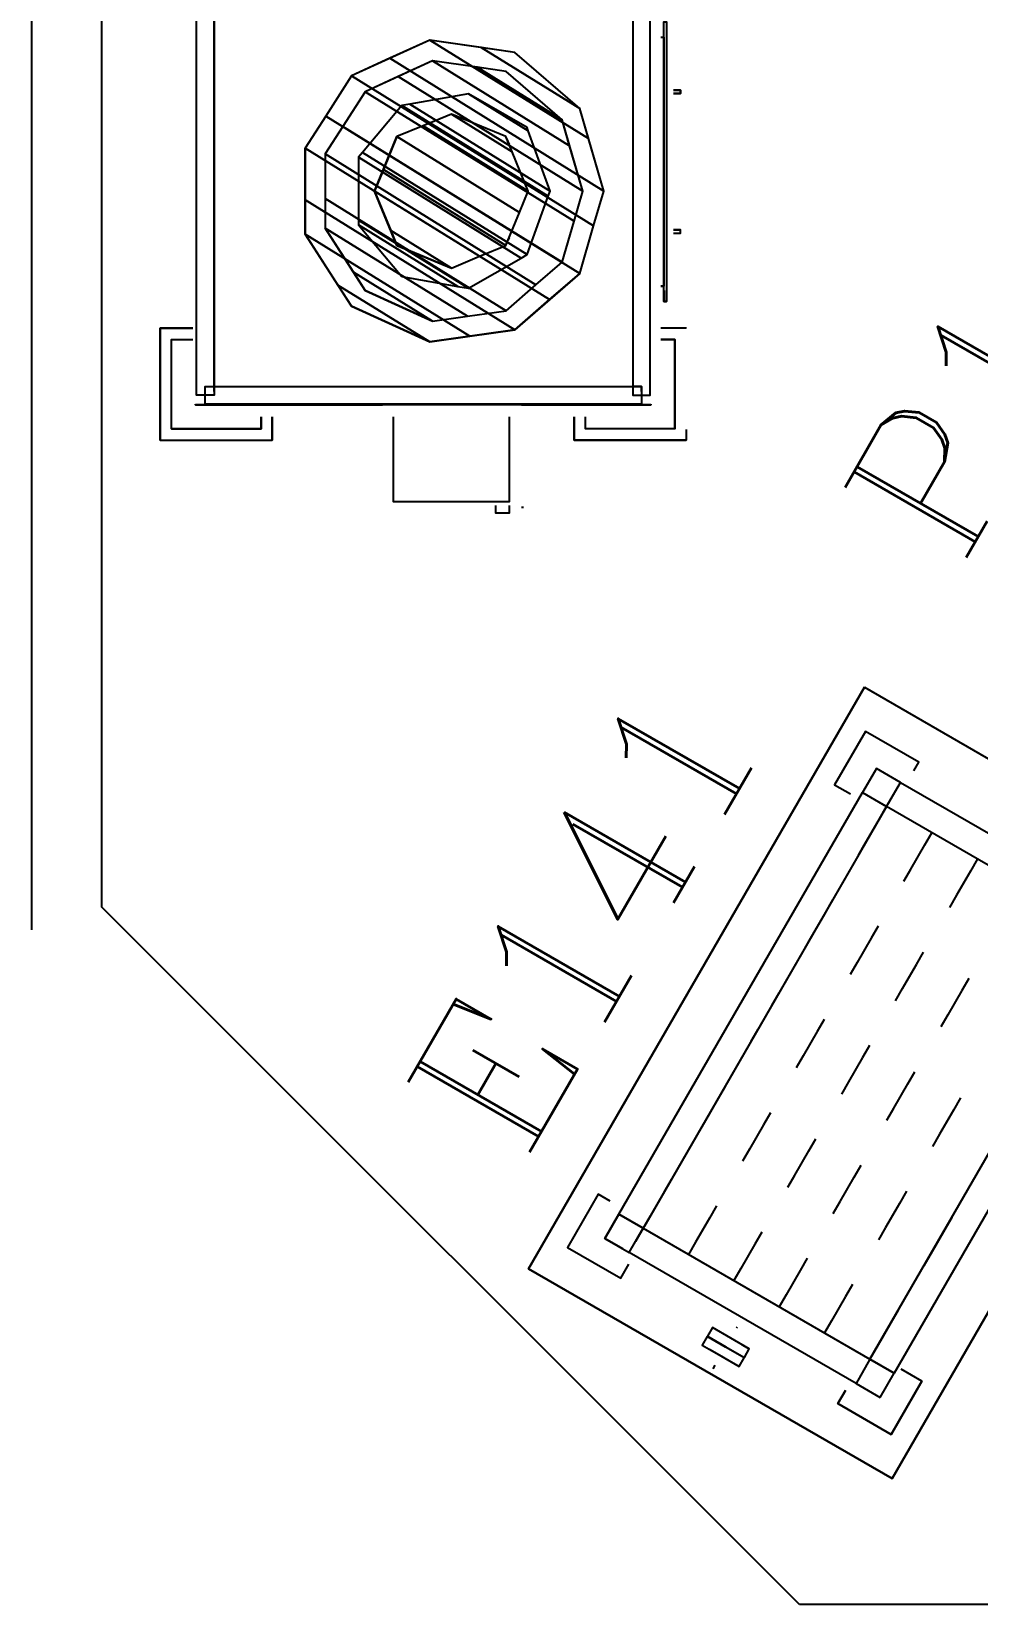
# Model space of a CAD drawing. Extents: x -57244 to 324435, y 15553 to 159369.
# Drawn here: x 55472 to 58853, y 32713 to 38335 of the extents above; entities that cross this region are included whole.
import ezdxf

# ---------------------------------------------------------------- set-up
doc = ezdxf.new("R2010")
doc.units = 0
doc.header["$LTSCALE"] = 2000
doc.header["$MEASUREMENT"] = 0
doc.layers.add('BASE', color=253, linetype='CONTINUOUS')
doc.styles.add('ROMANC', font='ROMANC', dxfattribs={"height": 0.2})

msp = doc.modelspace()

# ---------------------------------------------------------------- linework, layer by layer
at = {"layer": 'BASE', "linetype": 'Continuous'}
for p, q in [((55722.4, 39486.9), (55722.4, 35206.7)), ((55472.4, 39236.9), (55472.4, 35123.9)), ((56124.8, 37048), (56124.8, 38584.6)), ((56906.1, 38229.8), (56665.2, 38119.7)), ((57443, 37764.5), (57368.4, 38018.6)), ((57170.4, 37951.9), (57179, 37931.3)), ((56770.2, 37590.3), (56751.5, 37635.5)), ((57766.5, 37625.5), (57791.5, 37625.5)), ((57179, 37597.8), (57175.8, 37590.3)), ((56998.1, 37499.9), (56998.2, 37500)), ((56094.3, 37065.8), (57652.5, 37065.8)), ((56094.3, 37034.5), (56062.3, 37034.5)), ((57630.9, 37003.3), (56094.3, 37003.3)), ((56332.7, 36957.6), (56332.7, 36874.7)), ((57180.5, 36686.4), (57180.5, 36957.6)), ((57451.9, 36914.4), (57451.9, 36957.6)), ((57224.2, 36634.5), (57230.5, 36634.5)), ((58534.8, 35575.7), (58578.4, 35651.1)), ((58441.8, 35614.5), (58528.4, 35564.5)), ((58528.4, 35564.5), (58444.5, 35613)), ((58528.4, 35564.5), (57662.7, 34065)), ((58216.5, 32712.6), (55722.4, 35206.7)), ((57571.8, 34107.6), (57658.4, 34057.6)), ((57994.3, 33703.5), (57992.5, 33700.3)), ((57895, 33625.4), (57947.3, 33595.2)), ((57908.7, 33555.1), (57916, 33567.9)), ((57994.6, 33567.9), (58001.6, 33563.9)), ((58469, 33589.6), (58555.6, 33539.6)), ((57908.7, 33555.1), (57913.7, 33563.8)), ((65338.6, 32712.6), (58216.5, 32712.6))]:
    msp.add_line(p, q, dxfattribs=at)
for points in [[(56124.8, 38584.6), (56124.8, 37034.5), (56062.3, 37034.5), (56062.3, 38584.6)], [(57621.3, 38584.6), (57621.3, 37034.5), (57683.8, 37034.5), (57683.8, 38584.6)], [(57518, 37764.5), (57431.5, 38059.2), (57199.4, 38260.3), (56895.5, 38304), (56616.1, 38176.4)], [(57721.3, 37424.5), (57732.5, 37424.5), (57732.5, 38314.5)], [(57721.3, 38314.5), (57732.5, 38314.5), (57732.5, 37424.5), (57721.3, 37424.5)], [(57766.5, 38113.5), (57791.5, 38113.5), (57791.5, 38125.5), (57766.5, 38125.5)], [(57766.5, 38125.5), (57791.5, 38125.5), (57791.5, 38113.5), (57766.5, 38113.5)], [(56973, 37489.5), (56778.6, 37570.1), (56698, 37764.5), (56778.6, 37959)], [(57431.5, 37469.9), (57199.4, 37268.8), (56895.5, 37225.1), (56616.1, 37352.7), (56450.1, 37611), (56450.1, 37918.1)], [(56906.1, 37299.3), (56665.2, 37409.3), (56522.1, 37632.1)], [(57766.5, 37613.5), (57791.5, 37613.5), (57791.5, 37625.5), (57766.5, 37625.5)], [(57732.5, 37409.5), (57732.5, 37369.5), (57741.5, 37369.5), (57741.5, 37409.5)], [(56049.1, 37274.7), (55932.7, 37274.8), (55932.7, 36874.7), (56332.7, 36874.7), (56332.7, 36957.6)], [(55932.7, 36874.7), (55932.7, 37274.8), (56049.1, 37274.7)], [(56292.9, 36957.6), (56292.9, 36914.4), (55972.9, 36914.4), (55972.9, 37234.4), (56049.1, 37234.4)], [(57721.3, 37234.4), (57771.9, 37234.4), (57771.9, 36914.4), (57451.9, 36914.4), (57451.9, 36957.6)], [(57811.5, 37273.9), (57811.5, 37274.7), (57721.3, 37274.7)], [(57771.9, 36914.4), (57771.9, 37234.4), (57721.3, 37234.4)], [(56124.8, 37065.8), (56124.8, 37065.8), (56124.8, 37034.5), (56093.5, 37034.5)], [(57652.5, 37048), (57652.5, 37065.8), (57621.3, 37065.8)], [(57621.3, 37065.8), (57652.5, 37065.8), (57652.5, 37034.5)], [(57685.9, 37002.8), (57685.9, 37000.5), (56058.9, 37000.5), (56058.9, 37002.8)], [(56058.9, 37002.8), (56058.9, 37000.5), (56727, 37000.5)], [(57224.2, 37000.5), (57685.9, 37000.5), (57685.9, 37002.8)], [(55972.9, 36914.4), (56292.9, 36914.4), (56292.9, 36957.6)], [(56765.5, 36957.6), (56765.5, 36654.5), (57180.5, 36654.5), (57180.5, 36957.6)], [(56765.5, 36957.6), (56765.5, 36654.5), (57088.6, 36654.5)], [(57811.5, 36912.4), (57811.5, 36874.7), (57411.5, 36874.7), (57411.5, 36957.6)], [(57411.5, 36957.6), (57411.5, 36874.7), (57811.5, 36874.7)], [(57130.5, 36641.2), (57130.5, 36614.5), (57180.5, 36614.5), (57180.5, 36641.2)], [(57130.5, 36641.2), (57130.5, 36614.5), (57180.5, 36614.5), (57180.5, 36641.2)], [(58449.2, 35991.3), (57249.2, 33912.8), (58548.2, 33162.8), (59748.2, 35241.3)], [(58643.2, 35723.4), (58452.7, 35833.4), (58342.7, 35642.9)], [(58625.1, 35692.1), (58643.2, 35723.4), (58452.7, 35833.4), (58342.7, 35642.9), (58399.3, 35610.2)], [(58428.4, 35391.3), (58453.4, 35434.6), (58503.4, 35521.2), (58528.4, 35564.5)], [(58590.5, 35297.7), (58615.5, 35341), (58665.5, 35427.6), (58690.5, 35470.9)], [(58852.6, 35377.3), (58827.6, 35334), (58777.6, 35247.4), (58752.6, 35204.1)], [(58235.9, 35057.9), (58260.9, 35101.2), (58310.9, 35187.8), (58335.9, 35231.1)], [(58498, 35137.5), (58473, 35094.2), (58423, 35007.6), (58398, 34964.3)], [(58560.1, 34870.7), (58585.1, 34914), (58635.1, 35000.6), (58660.1, 35043.9)], [(58822.2, 34950.3), (58797.2, 34907), (58747.2, 34820.4), (58722.2, 34777.1)], [(58143.4, 34897.7), (58118.4, 34854.4), (58068.4, 34767.8), (58043.4, 34724.5)], [(58305.5, 34804.1), (58280.5, 34760.8), (58230.5, 34674.2), (58205.5, 34630.9)], [(58467.6, 34710.5), (58442.6, 34667.2), (58392.6, 34580.6), (58367.6, 34537.3)], [(58529.7, 34443.7), (58554.7, 34487), (58604.7, 34573.6), (58629.7, 34616.9)], [(57950.9, 34564.2), (57925.9, 34520.9), (57875.9, 34434.3), (57850.9, 34391)], [(58791.9, 34523.3), (58766.9, 34480), (58716.9, 34393.4), (58691.9, 34350.1)], [(58113, 34470.6), (58088, 34427.3), (58038, 34340.7), (58013, 34297.4)], [(58175.1, 34203.8), (58200.1, 34247.1), (58250.1, 34333.7), (58275.1, 34377)], [(58337.2, 34110.2), (58362.2, 34153.5), (58412.2, 34240.1), (58437.2, 34283.4)], [(57758.4, 34230.8), (57733.4, 34187.5), (57683.4, 34100.9), (57658.4, 34057.6)], [(58599.4, 34189.8), (58574.4, 34146.5), (58524.4, 34059.9), (58499.4, 34016.6)], [(57540.5, 34154.5), (57497.7, 34179.3), (57387.7, 33988.7), (57578.2, 33878.7), (57607.5, 33929.4)], [(57540.5, 34154.5), (57497.7, 34179.3), (57387.7, 33988.7), (57578.2, 33878.7)], [(57920.5, 34137.2), (57895.5, 34093.9), (57845.5, 34007.3), (57820.5, 33964)], [(57585.7, 33984.1), (57521.8, 34021), (57571.8, 34107.6), (57658.4, 34057.6), (57630.9, 34010.1)], [(57571.8, 34107.6), (57658.4, 34057.6), (57658.4, 34057.6)], [(58761.5, 34096.2), (58736.5, 34052.9), (58686.5, 33966.3), (58661.5, 33923)], [(57608.4, 33971), (57658.4, 34057.6), (58469, 33589.6)], [(58082.6, 34043.6), (58057.6, 34000.3), (58007.6, 33913.7), (57982.6, 33870.4)], [(58244.7, 33950), (58219.7, 33906.7), (58169.7, 33820.1), (58144.7, 33776.8)], [(58406.9, 33856.4), (58381.9, 33813.1), (58331.9, 33726.5), (58306.9, 33683.2)], [(58569, 33762.8), (58544, 33719.5), (58494, 33632.9), (58469, 33589.6)], [(58012.4, 33640.8), (58037.6, 33626.2), (57971.7, 33664.3), (57905.8, 33702.3), (57888.3, 33672), (57954.2, 33634), (58020.1, 33595.9), (58037.6, 33626.2)], [(57902.1, 33661.7), (57887.3, 33670.3), (57869.8, 33640), (57935.7, 33601.9), (58001.6, 33563.9), (58019.1, 33594.2), (57953.2, 33632.2), (57887.3, 33670.3)], [(57953.2, 33632.2), (57912.5, 33655.7), (57908.1, 33658.3)], [(58555.6, 33539.6), (58469, 33589.6), (58419, 33503), (58505.6, 33453)], [(58381.1, 33477.5), (58354.2, 33430.7), (58544.7, 33320.7), (58654.7, 33511.3), (58580, 33554.4)], [(58654.7, 33511.3), (58544.7, 33320.7), (58354.2, 33430.7), (58381.1, 33477.5)]]:
    msp.add_lwpolyline(points, dxfattribs=at)
for points in [[(57732.5, 37369.5), (57732.5, 38369.5), (57741.5, 38369.5), (57741.5, 37369.5)], [(57652.5, 37003.3), (56093.5, 37003.3), (56093.5, 37065.8), (57652.5, 37065.8)], [(58449.2, 35991.3), (59748.2, 35241.3), (58548.2, 33162.8), (57249.2, 33912.8)], [(58441.8, 35614.5), (58528.4, 35564.5), (58578.4, 35651.1), (58491.8, 35701.1)], [(59339, 35096.5), (58528.4, 35564.5), (58578.4, 35651.1), (59389, 35183.1)], [(57658.4, 34057.6), (57571.8, 34107.6), (58441.8, 35614.5), (58528.4, 35564.5)], [(58469, 33589.6), (59339, 35096.5), (59425.6, 35046.5), (58555.6, 33539.6)], [(57521.8, 34021), (57608.4, 33971), (57658.4, 34057.6), (57571.8, 34107.6)], [(58469, 33589.6), (58419, 33503), (57608.4, 33971), (57658.4, 34057.6)], [(58505.6, 33453), (58555.6, 33539.6), (58469, 33589.6), (58419, 33503)]]:
    msp.add_lwpolyline(points, close=True, dxfattribs=at)

# ---------------------------------------------------------------- texts
at = {"layer": 'BASE', "linetype": 'Continuous', "style": 'ROMANC'}
for s, p in [('P141', (58791.3, 36418)), ('E141', (57230.7, 34292.5))]:
    msp.add_text(s, height=500, rotation=60, dxfattribs=at).set_placement(p)

# ---------------------------------------------------------------- meshes
at = {"layer": 'BASE', "linetype": 'Continuous'}
mesh = msp.add_polyface(dxfattribs=at)
corners = [(56616.1, 37352.7), (56616.1, 37352.7), (56895.5, 37225.1), (56567.4, 37428.5), (57039.2, 37245.7), (56450.1, 37611), (57199.4, 37268.8), (56450.1, 37733.4), (57323.7, 37376.5), (56450.1, 37918.1), (57431.5, 37469.9), (56523.8, 38032.7), (57481.4, 37639.9), (56616.1, 38176.4), (57518, 37764.5), (56752.9, 38238.9), (57462.9, 37952.2), (56895.5, 38304), (57431.5, 38059.2), (57079.3, 38277.6), (57199.4, 38260.3)]
mesh.append_faces([[corners[k] for k in face] for face in [(0, 1, 2, 3), (3, 2, 4, 5), (5, 4, 6, 7), (7, 6, 8, 9), (9, 8, 10, 11), (11, 10, 12, 13), (13, 12, 14, 15), (15, 14, 16, 17), (17, 16, 18, 19), (19, 18, 20, 20)]], dxfattribs={"vtx0": -1, "vtx2": -1})
mesh = msp.add_polyface(dxfattribs=at)
corners = [(56665.2, 37409.3), (56665.2, 37409.3), (56623.2, 37474.7), (56906.1, 37299.3), (56522.1, 37632.1), (57030.1, 37317.1), (56522.1, 37737.7), (57168.3, 37337), (56522.1, 37897), (57275.4, 37429.9), (56585.6, 37995.8), (57368.4, 37510.4), (56665.2, 38119.7), (57411.5, 37657.1), (56783.2, 38173.6), (57443, 37764.5), (56906.1, 38229.8), (57395.5, 37926.3), (57064.7, 38207), (57368.4, 38018.6), (57168.3, 38192.1)]
mesh.append_faces([[corners[k] for k in face] for face in [(0, 1, 3, 2), (2, 3, 5, 4), (4, 5, 7, 6), (6, 7, 9, 8), (8, 9, 11, 10), (10, 11, 13, 12), (12, 13, 15, 14), (14, 15, 17, 16), (16, 17, 19, 18), (18, 19, 20, 20)]], dxfattribs={"vtx0": -1, "vtx2": -1})
mesh = msp.add_polyface(dxfattribs=at)
corners = [(56796.5, 37458.8), (56641.3, 37643.8), (56996.5, 37423.6), (56641.3, 37660.6), (57034.3, 37416.9), (56641.3, 37885.3), (57222, 37525.2), (56655.5, 37902.2), (57243.4, 37537.6), (56796.5, 38070.2), (57319.3, 37746.1), (56796.5, 38070.2), (57326, 37764.5), (56824.9, 38075.2), (57247.6, 37979.9), (57034.3, 38112.2), (57243.4, 37991.4)]
mesh.append_faces([[corners[k] for k in face] for face in [(0, 0, 2, 1), (1, 2, 4, 3), (3, 4, 6, 5), (5, 6, 8, 7), (7, 8, 10, 9), (11, 10, 12, 13), (13, 12, 14, 15), (15, 14, 16, 16)]], dxfattribs={"vtx0": -1, "vtx2": -1})
mesh = msp.add_polyface(dxfattribs=at)
corners = [(56778.6, 37570.1), (56973, 37489.5), (56756.3, 37623.9), (57074.1, 37531.4), (56698, 37764.5), (57167.5, 37570.1), (56729.9, 37841.4), (56778.6, 37959), (57216.2, 37687.7), (56778.6, 37959), (56872, 37997.7), (57248, 37764.5), (56973, 38039.5), (57189.8, 37905.1), (57167.5, 37959)]
mesh.append_faces([[corners[k] for k in face] for face in [(0, 0, 1, 2), (2, 1, 3, 4), (4, 3, 5, 6), (6, 5, 8, 9), (7, 8, 11, 10), (10, 11, 13, 12), (12, 13, 14, 14)]], dxfattribs={"vtx0": -1, "vtx2": -1})

doc.saveas('drawing.dxf')
